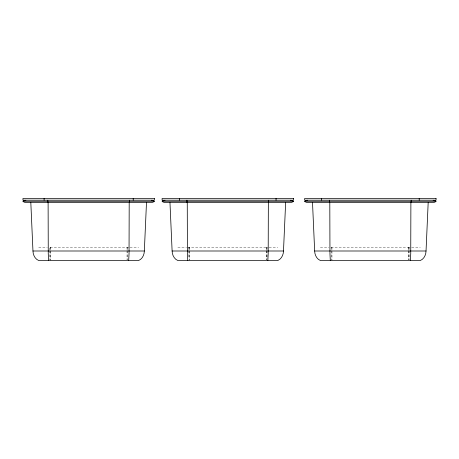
<?xml version="1.0" encoding="UTF-8"?>
<svg xmlns="http://www.w3.org/2000/svg" width="459" height="459" viewBox="0 0 459 459"><rect width="100%" height="100%" fill="white"/><g stroke="black" fill="none" stroke-linecap="round" stroke-linejoin="round"><path stroke-width="0.34" stroke-dasharray="2.29 1.72" d="M38.694 247.172L47.352 247.172M128.692 247.172L49.331 247.172L49.354 249.977M129.96 247.172L138.612 247.172M177.845 247.172L186.497 247.172M187.547 247.172L268.062 247.172M269.106 247.172L277.764 247.172M320.388 247.172L329.04 247.172M331.025 247.172L410.386 247.172M411.648 247.172L420.306 247.172M409.646 247.172L409.646 249.977M409.646 250.683L409.646 259.817M408.843 247.172L408.843 249.977M408.843 250.683L408.843 259.817M408.734 247.172L408.734 249.977M408.734 250.683L408.734 259.817M331.96 247.172L331.96 260.523M331.851 247.172L331.851 249.977M331.851 250.683L331.851 259.817M267.098 247.172L267.098 249.977M267.098 250.683L267.098 259.117M266.3 247.172L266.3 249.977M266.3 250.683L266.3 259.817M266.191 247.172L266.191 249.977M266.191 250.683L266.191 259.817M189.412 247.172L189.412 260.523M189.309 247.172L189.309 249.977M189.309 250.683L189.309 259.817M188.506 247.172L188.506 249.977M188.506 250.683L188.506 258.411M127.149 247.172L127.149 249.977M127.149 250.683L127.149 259.817M127.04 247.172L127.04 249.977M127.04 250.683L127.04 259.817M50.266 247.172L50.266 260.523M50.157 247.172L50.157 249.977M50.157 250.683L50.157 259.817M49.354 250.683L49.354 259.817"/><path stroke-width="0.69" d="M129.197 202.626L129.042 253.638L128.692 260.523M268.349 202.626L268.194 253.638L267.838 260.523M410.891 202.626L410.736 253.638L410.386 260.523M30.822 202.626L32.962 250.998C33.031 254.854 34.959 259.014 38.694 260.523L138.612 260.523C142.347 259.014 144.281 254.854 144.344 250.998L146.484 202.626M169.973 202.626L172.114 250.998C172.177 254.854 174.11 259.014 177.845 260.523L277.764 260.523C281.499 259.014 283.427 254.854 283.49 250.998L285.636 202.626M312.516 202.626L314.656 250.998C314.719 254.854 316.653 259.014 320.388 260.523L420.306 260.523C424.041 259.014 425.969 254.854 426.038 250.998L428.178 202.626M151.441 200.222L153.828 200.835L154.224 201.604L152.388 202.402L149.404 202.626L27.907 202.626L24.918 202.402L23.082 201.604L23.478 200.835L25.87 200.222M290.587 200.222L292.98 200.835L293.37 201.604L291.54 202.402L288.55 202.626L167.053 202.626L164.07 202.402L162.234 201.604L162.629 200.835L165.016 200.222M433.13 200.222L435.522 200.835L435.918 201.604L434.082 202.402L431.093 202.626L309.596 202.626L306.612 202.402L304.776 201.604L305.172 200.835L307.559 200.222M47.788 200.222L47.92 202.626M186.939 200.222L187.071 202.626M329.482 200.222L329.614 202.626M129.386 202.626L129.518 200.222M268.538 202.626L268.67 200.222M411.08 202.626L411.212 200.222M22.95 201.26L154.356 201.26M162.102 201.26L293.508 201.26M304.644 201.26L436.05 201.26M32.962 250.998L144.344 250.998M172.114 250.998L283.49 250.998M314.656 250.998L426.038 250.998M330.308 260.523L329.958 253.638L329.803 202.626M187.765 260.523L187.415 253.638L187.261 202.626M48.614 260.523L48.264 253.638L48.109 202.626M419.21 198.477L419.21 200.176M321.484 198.477L321.484 200.176M276.043 198.477L276.043 200.176M179.561 198.477L179.561 200.176M133.208 198.477L133.208 200.176M44.098 198.477L44.098 200.176M154.356 198.477L22.95 198.477L22.95 200.176L154.356 200.176L154.356 198.477M293.508 198.477L162.102 198.477L162.102 200.176L293.508 200.176L293.508 198.477M436.05 198.477L304.644 198.477L304.644 200.176L436.05 200.176L436.05 198.477"/></g></svg>
